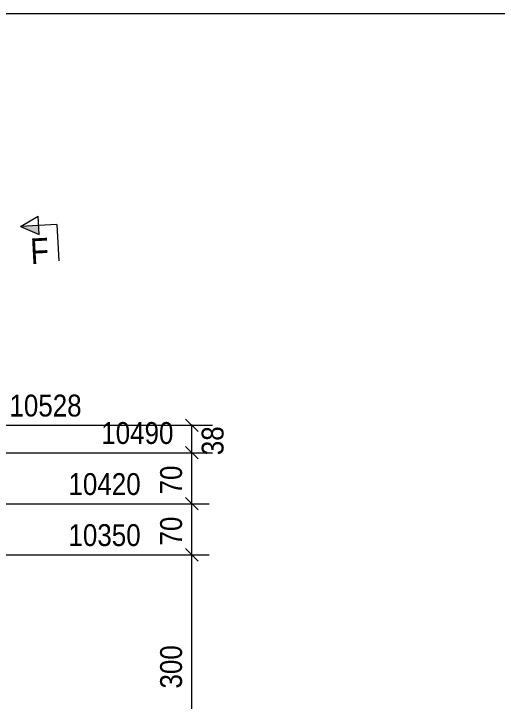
# Model space of a CAD drawing. Header units: millimetres. Extents: x 2 to 825, y 1 to 579.
# Drawn here: x 180.6 to 247, y 484.7 to 579 of the extents above; entities that cross this region are included whole.
import ezdxf

# ---------------------------------------------------------------- set-up
doc = ezdxf.new("R2010")
doc.units = ezdxf.units.MM
doc.linetypes.add('XKITLINE00', pattern=[0])
for name, color, linetype, lineweight in [('Dimensions', 7, 'Continuous', 0), ('DrawingSheet', 5, 'Continuous', 0), ('Section', 6, 'Continuous', 0)]:
    doc.layers.add(name, color=color, linetype=linetype, lineweight=lineweight)
doc.styles.add('ARIAL', font='ARIAL.TTF')

# ---------------------------------------------------------------- blocks, each defined once
blk = doc.blocks.new('*A143')
at = {"layer": 'DrawingSheet', "color": 5, "linetype": 'XKITLINE00', "lineweight": 0}
blk.add_line((825, 579), (5, 579), dxfattribs=at)
blk = doc.blocks.new('*A219')
at = {"layer": 'Section'}
blk.add_hatch(color=3, dxfattribs=at).paths.add_polyline_path([(184.127, 548.734), (181.565, 549.851), (184.061, 549.982)], flags=17)
at = {"layer": 'Section', "color": 3, "linetype": 'XKITLINE00', "lineweight": 0}
for p, q in [((181.565, 549.851), (183.995, 551.23)), ((184.127, 548.734), (183.995, 551.23)), ((181.565, 549.851), (184.127, 548.734))]:
    blk.add_line(p, q, dxfattribs=at)
at = {"layer": 'Section', "color": 1, "linetype": 'XKITLINE00', "lineweight": 0}
for q in [(181.565, 549.851), (186.82, 545.12)]:
    blk.add_line((186.558, 550.113), q, dxfattribs=at)
at = {"layer": 'Section', "color": 7, "style": 'ARIAL', "width": 0.85}
blk.add_text('F', height=3.5, rotation=3.01376, dxfattribs=at).set_placement((182.988, 544.668))
blk = doc.blocks.new('*A223')
at = {"layer": 'Dimensions', "color": 7, "linetype": 'XKITLINE00', "lineweight": 0}
for p, q in [((204.208, 519.66), (205.905, 517.963)), ((151.056, 518.812), (207.456, 518.812)), ((205.056, 511.812), (205.056, 518.812)), ((204.208, 512.66), (205.905, 510.963)), ((151.056, 511.812), (207.456, 511.812))]:
    blk.add_line(p, q, dxfattribs=at)
at = {"layer": 'Dimensions', "color": 3}
for p in [(205.056, 518.812), (205.056, 511.812)]:
    blk.add_point(p, dxfattribs=at)
at = {"layer": 'Dimensions', "color": 3, "style": 'ARIAL', "width": 0.85}
blk.add_text('10490', height=3, dxfattribs=at).set_placement((192.631, 520.012))
blk.add_text('70', height=3, rotation=90.00021, dxfattribs=at).set_placement((203.706, 513.087))
blk = doc.blocks.new('*A224')
at = {"layer": 'Dimensions', "color": 7, "linetype": 'XKITLINE00', "lineweight": 0}
for p, q in [((204.208, 512.66), (205.905, 510.963)), ((151.056, 511.812), (207.456, 511.812)), ((205.056, 504.812), (205.056, 511.812)), ((204.208, 505.66), (205.905, 503.963)), ((151.056, 504.812), (207.456, 504.812))]:
    blk.add_line(p, q, dxfattribs=at)
at = {"layer": 'Dimensions', "color": 3}
for p in [(205.056, 511.812), (205.056, 504.812)]:
    blk.add_point(p, dxfattribs=at)
at = {"layer": 'Dimensions', "color": 3, "style": 'ARIAL', "width": 0.85}
blk.add_text('10420', height=3, dxfattribs=at).set_placement((188.131, 513.012))
blk.add_text('70', height=3, rotation=90.00021, dxfattribs=at).set_placement((203.706, 506.087))
blk = doc.blocks.new('*A225')
at = {"layer": 'Dimensions', "color": 7, "linetype": 'XKITLINE00', "lineweight": 0}
for p, q in [((204.208, 505.66), (205.905, 503.963)), ((151.056, 504.812), (207.456, 504.812)), ((205.056, 474.812), (205.056, 504.812)), ((204.208, 475.66), (205.905, 473.963)), ((151.056, 474.812), (207.456, 474.812))]:
    blk.add_line(p, q, dxfattribs=at)
at = {"layer": 'Dimensions', "color": 3}
for p in [(205.056, 504.812), (205.056, 474.812)]:
    blk.add_point(p, dxfattribs=at)
at = {"layer": 'Dimensions', "color": 3, "style": 'ARIAL', "width": 0.85}
blk.add_text('10350', height=3, dxfattribs=at).set_placement((188.131, 506.012))
blk.add_text('300', height=3, rotation=90.00021, dxfattribs=at).set_placement((203.706, 486.474))
blk = doc.blocks.new('*A238')
at = {"layer": 'Dimensions', "color": 7, "linetype": 'XKITLINE00', "lineweight": 0}
for p, q in [((204.208, 523.423), (205.905, 521.726)), ((154.806, 522.574), (207.906, 522.574)), ((205.056, 518.812), (205.056, 522.574)), ((204.208, 519.66), (205.905, 517.963)), ((151.056, 518.812), (207.906, 518.812))]:
    blk.add_line(p, q, dxfattribs=at)
at = {"layer": 'Dimensions', "color": 3}
for p in [(205.056, 522.574), (205.056, 518.812)]:
    blk.add_point(p, dxfattribs=at)
at = {"layer": 'Dimensions', "color": 3, "style": 'ARIAL', "width": 0.85}
blk.add_text('10528', height=3, dxfattribs=at).set_placement((180.031, 523.774))
blk.add_text('38', height=3, rotation=90.00021, dxfattribs=at).set_placement((209.406, 518.468))

msp = doc.modelspace()

# ---------------------------------------------------------------- block references
at = {"lineweight": 0}
for name in ['*A143', '*A219', '*A238', '*A223', '*A224', '*A225']:
    msp.add_blockref(name, (0, 0), dxfattribs=at)

doc.saveas('drawing.dxf')
